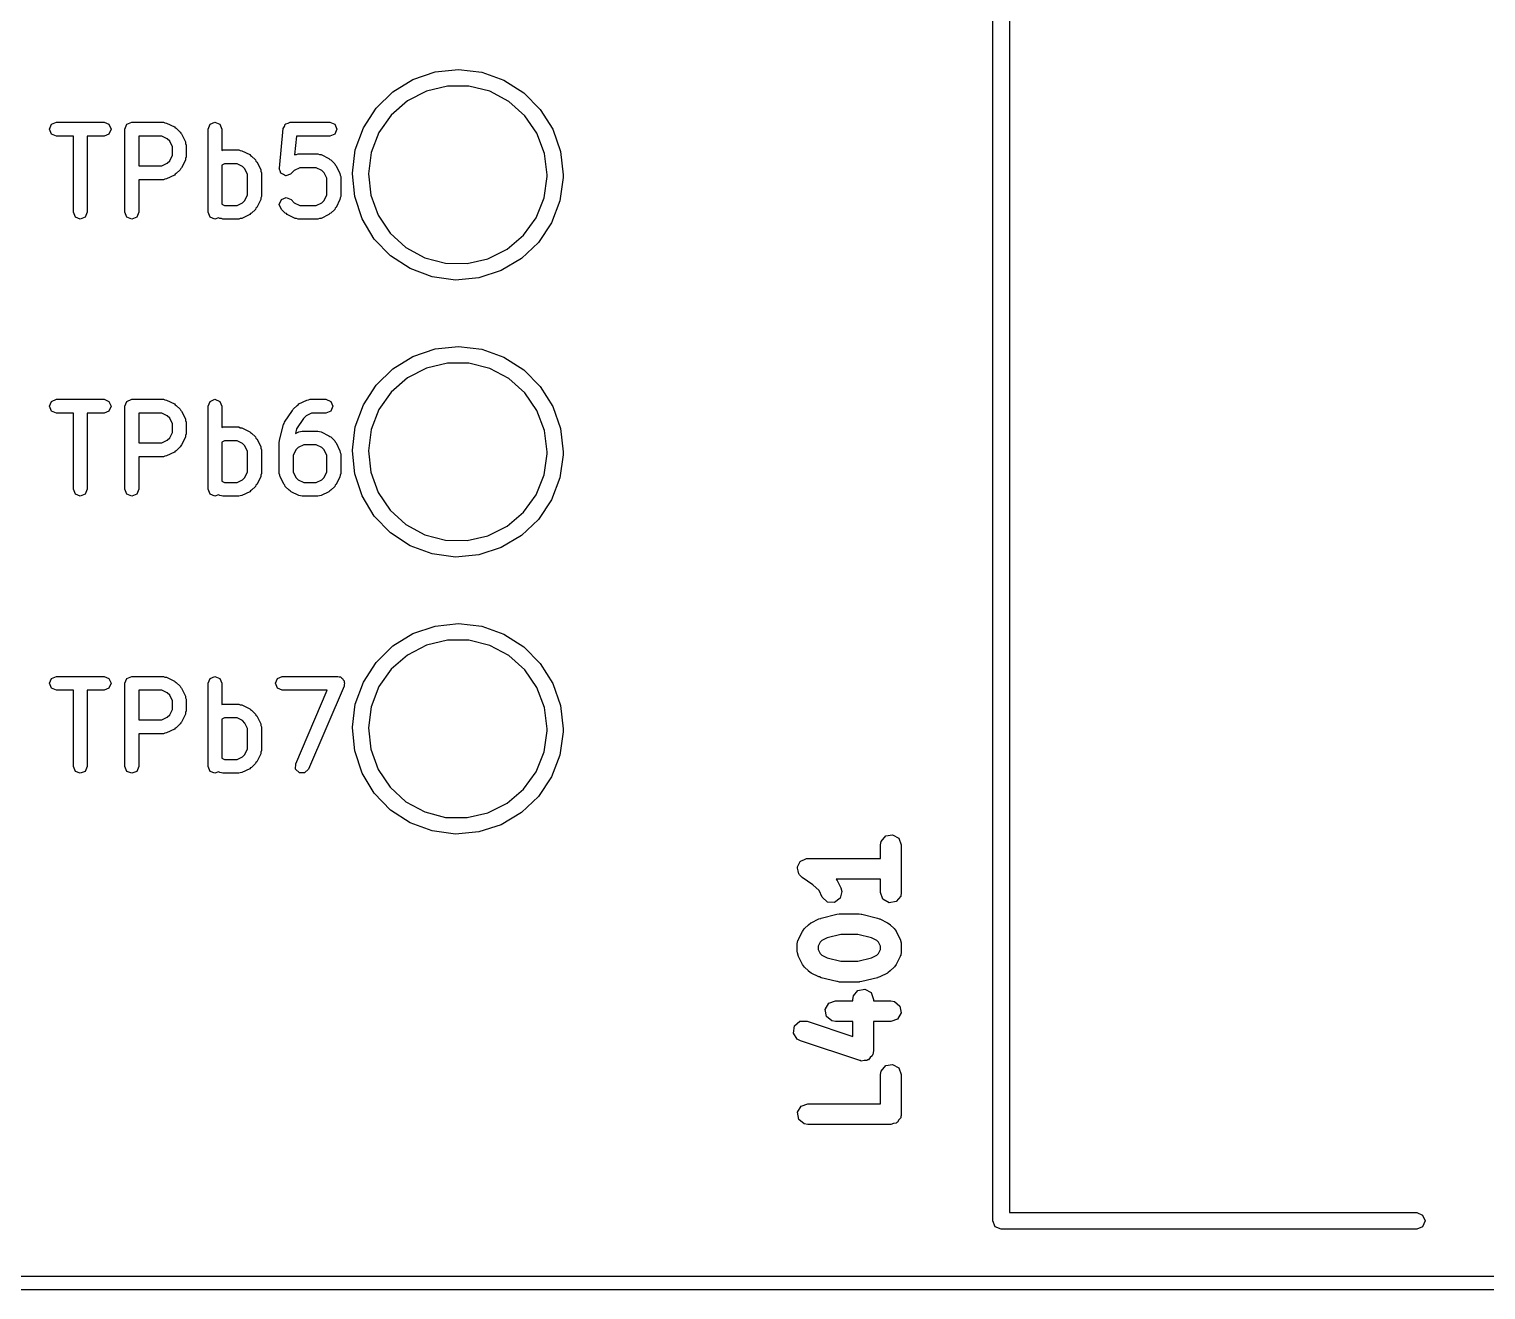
# Model space of a CAD drawing. Extents: x 59.1 to 151.1, y -119.5 to -80.2.
# Drawn here: x 95.91 to 106.42, y -118.05 to -108.95 of the extents above; entities that cross this region are included whole.
import ezdxf

# ---------------------------------------------------------------- set-up
doc = ezdxf.new("R2010")
doc.units = 0
doc.layers.add('BLACK', color=7, linetype='CONTINUOUS')

msp = doc.modelspace()

# ---------------------------------------------------------------- linework, layer by layer
at = {"layer": 'BLACK', "linetype": 'CONTINUOUS'}
for p, q in [((102.86, -117.552), (102.86, -104.952)), ((102.98, -105.012), (102.98, -117.492)), ((98.6764, -109.312), (98.8368, -109.258)), ((98.8368, -109.258), (99.0053, -109.24)), ((99.0053, -109.24), (99.1735, -109.26)), ((99.1735, -109.26), (99.3332, -109.317)), ((98.411, -109.52), (98.5321, -109.401)), ((98.5321, -109.401), (98.6764, -109.312)), ((98.7753, -109.396), (98.6376, -109.467)), ((98.9259, -109.36), (98.7753, -109.396)), ((99.0808, -109.36), (98.9259, -109.36)), ((99.231, -109.398), (99.0808, -109.36)), ((99.3679, -109.471), (99.231, -109.398)), ((99.3332, -109.317), (99.4762, -109.408)), ((99.4762, -109.408), (99.5956, -109.528)), ((98.6376, -109.467), (98.5209, -109.569)), ((99.4836, -109.574), (99.3679, -109.471)), ((98.3193, -109.662), (98.411, -109.52)), ((98.5209, -109.569), (98.4318, -109.695)), ((99.5713, -109.701), (99.4836, -109.574)), ((99.5956, -109.528), (99.6854, -109.672)), ((96.0557, -109.671), (96.0704, -109.636)), ((96.0704, -109.707), (96.0557, -109.671)), ((96.0704, -109.636), (96.1057, -109.621)), ((96.1057, -109.721), (96.0704, -109.707)), ((96.1057, -109.621), (96.4486, -109.621)), ((96.2271, -109.721), (96.1057, -109.721)), ((96.2271, -110.271), (96.2271, -109.721)), ((96.4486, -109.721), (96.3271, -109.721)), ((96.3271, -109.721), (96.3271, -110.271)), ((96.4486, -109.621), (96.4839, -109.636)), ((96.4839, -109.707), (96.4486, -109.721)), ((96.4839, -109.636), (96.4986, -109.671)), ((96.4986, -109.671), (96.4839, -109.707)), ((96.5986, -109.671), (96.6132, -109.636)), ((96.5986, -110.271), (96.5986, -109.671)), ((96.6132, -109.636), (96.6486, -109.621)), ((96.6486, -109.621), (96.8771, -109.621)), ((96.6986, -109.721), (96.6986, -109.936)), ((96.8653, -109.721), (96.6986, -109.721)), ((96.9047, -109.741), (96.8653, -109.721)), ((96.8771, -109.621), (96.8879, -109.626)), ((96.8879, -109.626), (96.8995, -109.627)), ((96.8995, -109.627), (96.9566, -109.655)), ((96.9566, -109.655), (96.962, -109.661)), ((96.962, -109.661), (96.9696, -109.665)), ((96.9696, -109.665), (96.9982, -109.693)), ((96.9982, -109.693), (97.0014, -109.701)), ((97.0014, -109.701), (97.0076, -109.706)), ((97.0076, -109.706), (97.0361, -109.763)), ((97.1986, -109.671), (97.2132, -109.636)), ((97.1986, -110.271), (97.1986, -109.671)), ((97.2132, -109.636), (97.2486, -109.621)), ((97.2486, -109.621), (97.2839, -109.636)), ((97.2839, -109.636), (97.2986, -109.671)), ((97.2986, -109.671), (97.2986, -109.824)), ((97.7131, -109.952), (97.7417, -109.666)), ((97.7417, -109.666), (97.7496, -109.652)), ((97.7496, -109.652), (97.7561, -109.636)), ((97.7561, -109.636), (97.7585, -109.635)), ((97.7585, -109.635), (97.7598, -109.633)), ((97.7598, -109.633), (97.7759, -109.628)), ((97.7759, -109.628), (97.7914, -109.621)), ((97.7914, -109.621), (98.0771, -109.621)), ((97.8367, -109.721), (97.8231, -109.857)), ((98.0771, -109.721), (97.8367, -109.721)), ((98.0771, -109.621), (98.1125, -109.636)), ((98.1125, -109.707), (98.0771, -109.721)), ((98.1125, -109.636), (98.1271, -109.671)), ((98.1271, -109.671), (98.1125, -109.707)), ((98.2613, -109.821), (98.3193, -109.662)), ((98.4318, -109.695), (98.3756, -109.84)), ((99.6261, -109.846), (99.5713, -109.701)), ((99.6854, -109.672), (99.7411, -109.832)), ((96.9218, -109.758), (96.9047, -109.741)), ((96.9414, -109.798), (96.9218, -109.758)), ((96.9414, -109.86), (96.9414, -109.798)), ((97.0361, -109.763), (97.037, -109.775)), ((97.037, -109.775), (97.0414, -109.786)), ((97.0414, -109.786), (97.0414, -109.871)), ((97.2986, -109.824), (97.3057, -109.821)), ((97.3057, -109.821), (97.42, -109.821)), ((97.42, -109.821), (97.4308, -109.826)), ((97.4308, -109.826), (97.4424, -109.827)), ((97.4424, -109.827), (97.4995, -109.855)), ((98.2401, -109.989), (98.2613, -109.821)), ((96.6986, -109.936), (96.8653, -109.936)), ((96.8653, -109.936), (96.9047, -109.916)), ((96.9047, -109.916), (96.9218, -109.899)), ((96.9218, -109.899), (96.9414, -109.86)), ((97.0361, -109.894), (97.0076, -109.951)), ((97.037, -109.882), (97.0361, -109.894)), ((97.0414, -109.871), (97.037, -109.882)), ((97.3175, -109.921), (97.2986, -109.931)), ((97.2986, -109.931), (97.2986, -110.212)), ((97.4082, -109.921), (97.3175, -109.921)), ((97.4475, -109.941), (97.4082, -109.921)), ((97.4995, -109.855), (97.5049, -109.861)), ((97.5049, -109.861), (97.5125, -109.865)), ((97.5125, -109.865), (97.5411, -109.893)), ((97.5411, -109.893), (97.5442, -109.901)), ((97.5442, -109.901), (97.5504, -109.906)), ((97.5504, -109.906), (97.579, -109.963)), ((97.8231, -109.857), (97.8262, -109.855)), ((97.8262, -109.855), (97.8378, -109.854)), ((97.8378, -109.854), (97.8486, -109.85)), ((97.8486, -109.85), (97.9914, -109.85)), ((97.9914, -109.85), (98.0022, -109.854)), ((98.0022, -109.854), (98.0138, -109.855)), ((98.0138, -109.855), (98.0709, -109.884)), ((98.0709, -109.884), (98.0763, -109.89)), ((98.0763, -109.89), (98.0839, -109.893)), ((98.0839, -109.893), (98.1125, -109.922)), ((98.1125, -109.922), (98.1156, -109.929)), ((98.1156, -109.929), (98.1219, -109.935)), ((98.1219, -109.935), (98.1504, -109.992)), ((98.3756, -109.84), (98.3553, -109.993)), ((99.6447, -110), (99.6261, -109.846)), ((99.7411, -109.832), (99.76, -110)), ((96.8771, -110.036), (96.6986, -110.036)), ((96.6986, -110.036), (96.6986, -110.271)), ((96.8879, -110.031), (96.8771, -110.036)), ((96.8995, -110.03), (96.8879, -110.031)), ((96.9566, -110.002), (96.8995, -110.03)), ((96.962, -109.996), (96.9566, -110.002)), ((96.9696, -109.992), (96.962, -109.996)), ((96.9982, -109.964), (96.9696, -109.992)), ((97.0014, -109.956), (96.9982, -109.964)), ((97.0076, -109.951), (97.0014, -109.956)), ((97.4646, -109.958), (97.4475, -109.941)), ((97.4843, -109.998), (97.4646, -109.958)), ((97.4843, -110.145), (97.4843, -109.998)), ((97.579, -109.963), (97.5798, -109.975)), ((97.5798, -109.975), (97.5843, -109.986)), ((97.5843, -109.986), (97.5843, -110.157)), ((97.7129, -109.957), (97.7139, -109.955)), ((97.7193, -109.973), (97.7129, -109.957)), ((97.7139, -109.955), (97.7131, -109.952)), ((97.7242, -109.989), (97.7193, -109.973)), ((97.7265, -109.99), (97.7242, -109.989)), ((97.7275, -109.992), (97.7265, -109.99)), ((97.743, -109.999), (97.7275, -109.992)), ((97.7579, -110.007), (97.743, -109.999)), ((97.7604, -110.006), (97.7579, -110.007)), ((97.7629, -110.007), (97.7604, -110.006)), ((97.7784, -110.001), (97.7629, -110.007)), ((97.7945, -109.996), (97.7784, -110.001)), ((97.7958, -109.994), (97.7945, -109.996)), ((97.7982, -109.992), (97.7958, -109.994)), ((97.821, -109.97), (97.7982, -109.992)), ((97.8604, -109.95), (97.821, -109.97)), ((97.9796, -109.95), (97.8604, -109.95)), ((98.019, -109.97), (97.9796, -109.95)), ((98.036, -109.987), (98.019, -109.97)), ((98.0557, -110.026), (98.036, -109.987)), ((98.0557, -110.145), (98.0557, -110.026)), ((98.1504, -109.992), (98.1513, -110.004)), ((98.1513, -110.004), (98.1557, -110.014)), ((98.1557, -110.014), (98.1557, -110.157)), ((98.2405, -109.993), (98.2401, -109.989)), ((98.2566, -110.158), (98.2405, -109.993)), ((98.3553, -109.993), (98.3723, -110.147)), ((99.6227, -110.167), (99.6446, -110.014)), ((99.6446, -110.014), (99.6447, -110)), ((99.7597, -110.021), (99.7361, -110.189)), ((99.76, -110), (99.7597, -110.021)), ((97.4646, -110.185), (97.4843, -110.145)), ((98.036, -110.185), (98.0557, -110.145)), ((97.2986, -110.212), (97.3175, -110.221)), ((97.3175, -110.221), (97.4082, -110.221)), ((97.4082, -110.221), (97.4475, -110.202)), ((97.4475, -110.202), (97.4646, -110.185)), ((97.5411, -110.25), (97.5125, -110.278)), ((97.5442, -110.242), (97.5411, -110.25)), ((97.5504, -110.237), (97.5442, -110.242)), ((97.579, -110.18), (97.5504, -110.237)), ((97.5798, -110.168), (97.579, -110.18)), ((97.5843, -110.157), (97.5798, -110.168)), ((97.7129, -110.214), (97.7275, -110.179)), ((97.7275, -110.25), (97.7129, -110.214)), ((97.7275, -110.179), (97.7629, -110.164)), ((97.7561, -110.278), (97.7275, -110.25)), ((97.7629, -110.164), (97.7982, -110.179)), ((97.7982, -110.179), (97.821, -110.202)), ((97.821, -110.202), (97.8604, -110.221)), ((97.8604, -110.221), (97.9796, -110.221)), ((97.9796, -110.221), (98.019, -110.202)), ((98.019, -110.202), (98.036, -110.185)), ((98.1125, -110.25), (98.0839, -110.278)), ((98.1156, -110.242), (98.1125, -110.25)), ((98.1219, -110.237), (98.1156, -110.242)), ((98.1504, -110.18), (98.1219, -110.237)), ((98.1513, -110.168), (98.1504, -110.18)), ((98.1557, -110.157), (98.1513, -110.168)), ((98.3101, -110.319), (98.2566, -110.158)), ((98.3723, -110.147), (98.4256, -110.293)), ((99.565, -110.311), (99.6227, -110.167)), ((99.7361, -110.189), (99.676, -110.347)), ((96.2418, -110.307), (96.2271, -110.271)), ((96.2771, -110.321), (96.2418, -110.307)), ((96.3125, -110.307), (96.2771, -110.321)), ((96.3271, -110.271), (96.3125, -110.307)), ((96.6132, -110.307), (96.5986, -110.271)), ((96.6486, -110.321), (96.6132, -110.307)), ((96.6839, -110.307), (96.6486, -110.321)), ((96.6986, -110.271), (96.6839, -110.307)), ((97.2132, -110.307), (97.1986, -110.271)), ((97.2486, -110.321), (97.2132, -110.307)), ((97.2734, -110.311), (97.2486, -110.321)), ((97.2834, -110.316), (97.2734, -110.311)), ((97.295, -110.317), (97.2834, -110.316)), ((97.3057, -110.321), (97.295, -110.317)), ((97.42, -110.321), (97.3057, -110.321)), ((97.4308, -110.317), (97.42, -110.321)), ((97.4424, -110.316), (97.4308, -110.317)), ((97.4995, -110.288), (97.4424, -110.316)), ((97.5049, -110.281), (97.4995, -110.288)), ((97.5125, -110.278), (97.5049, -110.281)), ((97.7637, -110.281), (97.7561, -110.278)), ((97.7691, -110.288), (97.7637, -110.281)), ((97.8262, -110.316), (97.7691, -110.288)), ((97.8378, -110.317), (97.8262, -110.316)), ((97.8486, -110.321), (97.8378, -110.317)), ((97.9914, -110.321), (97.8486, -110.321)), ((98.0022, -110.317), (97.9914, -110.321)), ((98.0138, -110.316), (98.0022, -110.317)), ((98.0709, -110.288), (98.0138, -110.316)), ((98.0763, -110.281), (98.0709, -110.288)), ((98.0839, -110.278), (98.0763, -110.281)), ((98.3979, -110.464), (98.3101, -110.319)), ((98.4256, -110.293), (98.512, -110.421)), ((99.4746, -110.436), (99.565, -110.311)), ((99.676, -110.347), (99.5822, -110.489)), ((98.512, -110.421), (98.6265, -110.526)), ((99.3568, -110.537), (99.4746, -110.436)), ((98.5156, -110.586), (98.3979, -110.464)), ((98.6265, -110.526), (98.7627, -110.599)), ((99.2184, -110.607), (99.3568, -110.537)), ((99.5822, -110.489), (99.4595, -110.605)), ((98.6573, -110.678), (98.5156, -110.586)), ((98.7627, -110.599), (98.9125, -110.639)), ((98.9125, -110.639), (99.0674, -110.641)), ((99.0674, -110.641), (99.2184, -110.607)), ((99.4595, -110.605), (99.314, -110.692)), ((98.8161, -110.737), (98.6573, -110.678)), ((98.9841, -110.76), (98.8161, -110.737)), ((99.1528, -110.744), (98.9841, -110.76)), ((99.314, -110.692), (99.1528, -110.744)), ((98.6764, -111.312), (98.8368, -111.258)), ((98.8368, -111.258), (99.0053, -111.24)), ((99.0053, -111.24), (99.1735, -111.26)), ((99.1735, -111.26), (99.3332, -111.317)), ((98.411, -111.52), (98.5321, -111.401)), ((98.5321, -111.401), (98.6764, -111.312)), ((98.7753, -111.396), (98.6376, -111.467)), ((98.9259, -111.36), (98.7753, -111.396)), ((99.0808, -111.36), (98.9259, -111.36)), ((99.231, -111.398), (99.0808, -111.36)), ((99.3679, -111.471), (99.231, -111.398)), ((99.3332, -111.317), (99.4762, -111.408)), ((98.6376, -111.467), (98.5209, -111.569)), ((99.4836, -111.574), (99.3679, -111.471)), ((99.4762, -111.408), (99.5956, -111.528)), ((98.3193, -111.662), (98.411, -111.52)), ((98.5209, -111.569), (98.4318, -111.695)), ((99.5713, -111.701), (99.4836, -111.574)), ((99.5956, -111.528), (99.6854, -111.672)), ((96.0557, -111.671), (96.0704, -111.636)), ((96.0704, -111.707), (96.0557, -111.671)), ((96.0704, -111.636), (96.1057, -111.621)), ((96.1057, -111.721), (96.0704, -111.707)), ((96.1057, -111.621), (96.4486, -111.621)), ((96.2271, -111.721), (96.1057, -111.721)), ((96.2271, -112.271), (96.2271, -111.721)), ((96.4486, -111.721), (96.3271, -111.721)), ((96.3271, -111.721), (96.3271, -112.271)), ((96.4486, -111.621), (96.4839, -111.636)), ((96.4839, -111.707), (96.4486, -111.721)), ((96.4839, -111.636), (96.4986, -111.671)), ((96.4986, -111.671), (96.4839, -111.707)), ((96.5986, -111.671), (96.6132, -111.636)), ((96.5986, -112.271), (96.5986, -111.671)), ((96.6132, -111.636), (96.6486, -111.621)), ((96.6486, -111.621), (96.8771, -111.621)), ((96.6986, -111.721), (96.6986, -111.936)), ((96.8653, -111.721), (96.6986, -111.721)), ((96.9047, -111.741), (96.8653, -111.721)), ((96.8771, -111.621), (96.8879, -111.626)), ((96.8879, -111.626), (96.8995, -111.627)), ((96.8995, -111.627), (96.9566, -111.655)), ((96.9566, -111.655), (96.962, -111.661)), ((96.962, -111.661), (96.9696, -111.665)), ((96.9696, -111.665), (96.9982, -111.693)), ((96.9982, -111.693), (97.0014, -111.701)), ((97.0014, -111.701), (97.0076, -111.706)), ((97.0076, -111.706), (97.0361, -111.763)), ((97.1986, -111.671), (97.2132, -111.636)), ((97.1986, -112.271), (97.1986, -111.671)), ((97.2132, -111.636), (97.2486, -111.621)), ((97.2486, -111.621), (97.2839, -111.636)), ((97.2839, -111.636), (97.2986, -111.671)), ((97.2986, -111.671), (97.2986, -111.824)), ((97.7498, -111.787), (97.807, -111.701)), ((97.807, -111.701), (97.8112, -111.698)), ((97.8112, -111.698), (97.8132, -111.693)), ((97.8132, -111.693), (97.8418, -111.665)), ((97.8418, -111.665), (97.8494, -111.661)), ((97.8494, -111.661), (97.8548, -111.655)), ((97.8548, -111.655), (97.9119, -111.627)), ((97.9461, -111.721), (97.9068, -111.741)), ((97.9119, -111.627), (97.9235, -111.626)), ((97.9235, -111.626), (97.9343, -111.621)), ((97.9343, -111.621), (98.0486, -111.621)), ((98.0486, -111.721), (97.9461, -111.721)), ((98.0486, -111.621), (98.0839, -111.636)), ((98.0839, -111.707), (98.0486, -111.721)), ((98.0839, -111.636), (98.0986, -111.671)), ((98.0986, -111.671), (98.0839, -111.707)), ((98.2613, -111.821), (98.3193, -111.662)), ((98.4318, -111.695), (98.3756, -111.84)), ((99.6261, -111.846), (99.5713, -111.701)), ((99.6854, -111.672), (99.7411, -111.832)), ((96.9218, -111.758), (96.9047, -111.741)), ((96.9414, -111.798), (96.9218, -111.758)), ((96.9414, -111.86), (96.9414, -111.798)), ((97.0361, -111.763), (97.037, -111.775)), ((97.037, -111.775), (97.0414, -111.786)), ((97.0414, -111.786), (97.0414, -111.871)), ((97.2986, -111.824), (97.3057, -111.821)), ((97.3057, -111.821), (97.42, -111.821)), ((97.42, -111.821), (97.4308, -111.826)), ((97.4308, -111.826), (97.4424, -111.827)), ((97.4424, -111.827), (97.4995, -111.855)), ((97.7143, -111.916), (97.7429, -111.802)), ((97.7429, -111.802), (97.7481, -111.795)), ((97.7481, -111.795), (97.7498, -111.787)), ((97.8874, -111.76), (97.8378, -111.835)), ((97.9068, -111.741), (97.8874, -111.76)), ((98.2401, -111.989), (98.2613, -111.821)), ((96.8653, -111.936), (96.9047, -111.916)), ((96.9047, -111.916), (96.9218, -111.899)), ((96.9218, -111.899), (96.9414, -111.86)), ((97.0361, -111.894), (97.0076, -111.951)), ((97.037, -111.882), (97.0361, -111.894)), ((97.0414, -111.871), (97.037, -111.882)), ((97.3175, -111.921), (97.2986, -111.931)), ((97.2986, -111.931), (97.2986, -112.212)), ((97.4082, -111.921), (97.3175, -111.921)), ((97.4475, -111.941), (97.4082, -111.921)), ((97.4995, -111.855), (97.5049, -111.861)), ((97.5049, -111.861), (97.5125, -111.865)), ((97.5125, -111.865), (97.5411, -111.893)), ((97.5411, -111.893), (97.5442, -111.901)), ((97.5442, -111.901), (97.5504, -111.906)), ((97.5504, -111.906), (97.579, -111.963)), ((97.7129, -111.929), (97.7153, -111.923)), ((97.7129, -112.157), (97.7129, -111.929)), ((97.7153, -111.923), (97.7143, -111.916)), ((97.8378, -111.835), (97.8296, -111.868)), ((97.8296, -111.868), (97.8548, -111.855)), ((97.8548, -111.855), (97.8664, -111.854)), ((97.8664, -111.854), (97.8771, -111.85)), ((97.8771, -111.85), (97.9914, -111.85)), ((97.9914, -111.85), (98.0022, -111.854)), ((98.0022, -111.854), (98.0138, -111.855)), ((98.0138, -111.855), (98.0709, -111.884)), ((98.0709, -111.884), (98.0763, -111.89)), ((98.0763, -111.89), (98.0839, -111.893)), ((98.0839, -111.893), (98.1125, -111.922)), ((98.1125, -111.922), (98.1156, -111.929)), ((98.1156, -111.929), (98.1219, -111.935)), ((98.3756, -111.84), (98.3553, -111.993)), ((99.6447, -112), (99.6261, -111.846)), ((99.7411, -111.832), (99.76, -112)), ((96.6986, -111.936), (96.8653, -111.936)), ((96.8771, -112.036), (96.6986, -112.036)), ((96.6986, -112.036), (96.6986, -112.271)), ((96.8879, -112.031), (96.8771, -112.036)), ((96.8995, -112.03), (96.8879, -112.031)), ((96.9566, -112.002), (96.8995, -112.03)), ((96.962, -111.996), (96.9566, -112.002)), ((96.9696, -111.992), (96.962, -111.996)), ((96.9982, -111.964), (96.9696, -111.992)), ((97.0014, -111.956), (96.9982, -111.964)), ((97.0076, -111.951), (97.0014, -111.956)), ((97.4646, -111.958), (97.4475, -111.941)), ((97.4843, -111.998), (97.4646, -111.958)), ((97.4843, -112.145), (97.4843, -111.998)), ((97.579, -111.963), (97.5798, -111.975)), ((97.5798, -111.975), (97.5843, -111.986)), ((97.5843, -111.986), (97.5843, -112.157)), ((97.8325, -111.987), (97.8129, -112.026)), ((97.8129, -112.026), (97.8129, -112.145)), ((97.8496, -111.97), (97.8325, -111.987)), ((97.8889, -111.95), (97.8496, -111.97)), ((97.9796, -111.95), (97.8889, -111.95)), ((98.019, -111.97), (97.9796, -111.95)), ((98.036, -111.987), (98.019, -111.97)), ((98.0557, -112.026), (98.036, -111.987)), ((98.0557, -112.145), (98.0557, -112.026)), ((98.1219, -111.935), (98.1504, -111.992)), ((98.1504, -111.992), (98.1513, -112.004)), ((98.1513, -112.004), (98.1557, -112.014)), ((98.1557, -112.014), (98.1557, -112.157)), ((98.2405, -111.993), (98.2401, -111.989)), ((98.2566, -112.158), (98.2405, -111.993)), ((98.3553, -111.993), (98.3723, -112.147)), ((99.6227, -112.167), (99.6446, -112.014)), ((99.6446, -112.014), (99.6447, -112)), ((99.7597, -112.021), (99.7361, -112.189)), ((99.76, -112), (99.7597, -112.021)), ((97.2986, -112.212), (97.3175, -112.221)), ((97.3175, -112.221), (97.4082, -112.221)), ((97.4082, -112.221), (97.4475, -112.202)), ((97.4475, -112.202), (97.4646, -112.185)), ((97.4646, -112.185), (97.4843, -112.145)), ((97.5442, -112.242), (97.5411, -112.25)), ((97.5504, -112.237), (97.5442, -112.242)), ((97.579, -112.18), (97.5504, -112.237)), ((97.5798, -112.168), (97.579, -112.18)), ((97.5843, -112.157), (97.5798, -112.168)), ((97.7173, -112.168), (97.7129, -112.157)), ((97.7181, -112.18), (97.7173, -112.168)), ((97.7467, -112.237), (97.7181, -112.18)), ((97.7529, -112.242), (97.7467, -112.237)), ((97.7561, -112.25), (97.7529, -112.242)), ((97.8129, -112.145), (97.8325, -112.185)), ((97.8325, -112.185), (97.8496, -112.202)), ((97.8496, -112.202), (97.8889, -112.221)), ((97.8889, -112.221), (97.9796, -112.221)), ((97.9796, -112.221), (98.019, -112.202)), ((98.019, -112.202), (98.036, -112.185)), ((98.036, -112.185), (98.0557, -112.145)), ((98.1156, -112.242), (98.1125, -112.25)), ((98.1219, -112.237), (98.1156, -112.242)), ((98.1504, -112.18), (98.1219, -112.237)), ((98.1513, -112.168), (98.1504, -112.18)), ((98.1557, -112.157), (98.1513, -112.168)), ((98.3101, -112.319), (98.2566, -112.158)), ((98.3723, -112.147), (98.4256, -112.293)), ((99.565, -112.311), (99.6227, -112.167)), ((99.7361, -112.189), (99.676, -112.347)), ((96.2418, -112.307), (96.2271, -112.271)), ((96.2771, -112.321), (96.2418, -112.307)), ((96.3125, -112.307), (96.2771, -112.321)), ((96.3271, -112.271), (96.3125, -112.307)), ((96.6132, -112.307), (96.5986, -112.271)), ((96.6486, -112.321), (96.6132, -112.307)), ((96.6839, -112.307), (96.6486, -112.321)), ((96.6986, -112.271), (96.6839, -112.307)), ((97.2132, -112.307), (97.1986, -112.271)), ((97.2486, -112.321), (97.2132, -112.307)), ((97.2734, -112.311), (97.2486, -112.321)), ((97.2834, -112.316), (97.2734, -112.311)), ((97.295, -112.317), (97.2834, -112.316)), ((97.3057, -112.321), (97.295, -112.317)), ((97.42, -112.321), (97.3057, -112.321)), ((97.4308, -112.317), (97.42, -112.321)), ((97.4424, -112.316), (97.4308, -112.317)), ((97.4995, -112.288), (97.4424, -112.316)), ((97.5049, -112.281), (97.4995, -112.288)), ((97.5125, -112.278), (97.5049, -112.281)), ((97.5411, -112.25), (97.5125, -112.278)), ((97.7846, -112.278), (97.7561, -112.25)), ((97.7922, -112.281), (97.7846, -112.278)), ((97.7976, -112.288), (97.7922, -112.281)), ((97.8548, -112.316), (97.7976, -112.288)), ((97.8664, -112.317), (97.8548, -112.316)), ((97.8771, -112.321), (97.8664, -112.317)), ((97.9914, -112.321), (97.8771, -112.321)), ((98.0022, -112.317), (97.9914, -112.321)), ((98.0138, -112.316), (98.0022, -112.317)), ((98.0709, -112.288), (98.0138, -112.316)), ((98.0763, -112.281), (98.0709, -112.288)), ((98.0839, -112.278), (98.0763, -112.281)), ((98.1125, -112.25), (98.0839, -112.278)), ((98.3979, -112.464), (98.3101, -112.319)), ((98.4256, -112.293), (98.512, -112.421)), ((99.4746, -112.436), (99.565, -112.311)), ((99.676, -112.347), (99.5822, -112.489)), ((98.512, -112.421), (98.6265, -112.526)), ((99.3568, -112.537), (99.4746, -112.436)), ((98.5156, -112.586), (98.3979, -112.464)), ((98.6265, -112.526), (98.7627, -112.599)), ((99.2184, -112.607), (99.3568, -112.537)), ((99.5822, -112.489), (99.4595, -112.605)), ((98.6573, -112.678), (98.5156, -112.586)), ((98.7627, -112.599), (98.9125, -112.639)), ((98.9125, -112.639), (99.0674, -112.641)), ((99.0674, -112.641), (99.2184, -112.607)), ((99.4595, -112.605), (99.314, -112.692)), ((98.8161, -112.737), (98.6573, -112.678)), ((98.9841, -112.76), (98.8161, -112.737)), ((99.1528, -112.744), (98.9841, -112.76)), ((99.314, -112.692), (99.1528, -112.744)), ((98.6764, -113.312), (98.8368, -113.258)), ((98.8368, -113.258), (99.0053, -113.24)), ((99.0053, -113.24), (99.1735, -113.26)), ((99.1735, -113.26), (99.3332, -113.317)), ((98.411, -113.52), (98.5321, -113.401)), ((98.5321, -113.401), (98.6764, -113.312)), ((98.7753, -113.396), (98.6376, -113.467)), ((98.9259, -113.36), (98.7753, -113.396)), ((99.0808, -113.36), (98.9259, -113.36)), ((99.231, -113.398), (99.0808, -113.36)), ((99.3679, -113.471), (99.231, -113.398)), ((99.3332, -113.317), (99.4762, -113.408)), ((98.6376, -113.467), (98.5209, -113.569)), ((99.4836, -113.574), (99.3679, -113.471)), ((99.4762, -113.408), (99.5956, -113.528)), ((98.3193, -113.662), (98.411, -113.52)), ((98.5209, -113.569), (98.4318, -113.695)), ((99.5713, -113.701), (99.4836, -113.574)), ((99.5956, -113.528), (99.6854, -113.672)), ((96.0557, -113.671), (96.0704, -113.636)), ((96.0704, -113.707), (96.0557, -113.671)), ((96.0704, -113.636), (96.1057, -113.621)), ((96.1057, -113.721), (96.0704, -113.707)), ((96.1057, -113.621), (96.4486, -113.621)), ((96.4486, -113.621), (96.4839, -113.636)), ((96.4839, -113.707), (96.4486, -113.721)), ((96.4839, -113.636), (96.4986, -113.671)), ((96.4986, -113.671), (96.4839, -113.707)), ((96.5986, -113.671), (96.6132, -113.636)), ((96.5986, -114.271), (96.5986, -113.671)), ((96.6132, -113.636), (96.6486, -113.621)), ((96.6486, -113.621), (96.8771, -113.621)), ((96.8771, -113.621), (96.8879, -113.626)), ((96.8879, -113.626), (96.8995, -113.627)), ((96.8995, -113.627), (96.9566, -113.655)), ((96.9566, -113.655), (96.962, -113.661)), ((96.962, -113.661), (96.9696, -113.665)), ((96.9696, -113.665), (96.9982, -113.693)), ((96.9982, -113.693), (97.0014, -113.701)), ((97.0014, -113.701), (97.0076, -113.706)), ((97.0076, -113.706), (97.0361, -113.763)), ((97.1986, -113.671), (97.2132, -113.636)), ((97.1986, -114.271), (97.1986, -113.671)), ((97.2132, -113.636), (97.2486, -113.621)), ((97.2486, -113.621), (97.2839, -113.636)), ((97.2839, -113.636), (97.2986, -113.671)), ((97.2986, -113.671), (97.2986, -113.824)), ((97.6843, -113.671), (97.6989, -113.636)), ((97.6989, -113.707), (97.6843, -113.671)), ((97.6989, -113.636), (97.7343, -113.621)), ((97.7343, -113.721), (97.6989, -113.707)), ((97.7343, -113.621), (98.1343, -113.621)), ((98.1802, -113.691), (97.9231, -114.291)), ((98.1343, -113.621), (98.1437, -113.625)), ((98.1437, -113.625), (98.154, -113.625)), ((98.154, -113.625), (98.1607, -113.632)), ((98.1607, -113.632), (98.1696, -113.636)), ((98.1696, -113.636), (98.1736, -113.646)), ((98.1736, -113.646), (98.1807, -113.653)), ((98.1804, -113.681), (98.1802, -113.691)), ((98.1843, -113.671), (98.1804, -113.681)), ((98.1807, -113.653), (98.1806, -113.663)), ((98.1806, -113.663), (98.1843, -113.671)), ((98.2613, -113.821), (98.3193, -113.662)), ((98.4318, -113.695), (98.3756, -113.84)), ((99.6261, -113.846), (99.5713, -113.701)), ((99.6854, -113.672), (99.7411, -113.832)), ((96.2271, -113.721), (96.1057, -113.721)), ((96.2271, -114.271), (96.2271, -113.721)), ((96.4486, -113.721), (96.3271, -113.721)), ((96.3271, -113.721), (96.3271, -114.271)), ((96.6986, -113.721), (96.6986, -113.936)), ((96.8653, -113.721), (96.6986, -113.721)), ((96.9047, -113.741), (96.8653, -113.721)), ((96.9218, -113.758), (96.9047, -113.741)), ((96.9414, -113.798), (96.9218, -113.758)), ((96.9414, -113.86), (96.9414, -113.798)), ((97.0361, -113.763), (97.037, -113.775)), ((97.037, -113.775), (97.0414, -113.786)), ((97.0414, -113.786), (97.0414, -113.871)), ((97.2986, -113.824), (97.3057, -113.821)), ((97.3057, -113.821), (97.42, -113.821)), ((97.42, -113.821), (97.4308, -113.826)), ((98.0585, -113.721), (97.7343, -113.721)), ((97.8312, -114.252), (98.0585, -113.721)), ((98.2401, -113.989), (98.2613, -113.821)), ((96.8653, -113.936), (96.9047, -113.916)), ((96.9047, -113.916), (96.9218, -113.899)), ((96.9218, -113.899), (96.9414, -113.86)), ((97.0361, -113.894), (97.0076, -113.951)), ((97.037, -113.882), (97.0361, -113.894)), ((97.0414, -113.871), (97.037, -113.882)), ((97.3175, -113.921), (97.2986, -113.931)), ((97.4082, -113.921), (97.3175, -113.921)), ((97.4475, -113.941), (97.4082, -113.921)), ((97.4308, -113.826), (97.4424, -113.827)), ((97.4424, -113.827), (97.4995, -113.855)), ((97.4995, -113.855), (97.5049, -113.861)), ((97.5049, -113.861), (97.5125, -113.865)), ((97.5125, -113.865), (97.5411, -113.893)), ((97.5411, -113.893), (97.5442, -113.901)), ((97.5442, -113.901), (97.5504, -113.906)), ((97.5504, -113.906), (97.579, -113.963)), ((98.3756, -113.84), (98.3553, -113.993)), ((99.6447, -114), (99.6261, -113.846)), ((99.7411, -113.832), (99.76, -114)), ((96.6986, -113.936), (96.8653, -113.936)), ((96.8879, -114.031), (96.8771, -114.036)), ((96.8995, -114.03), (96.8879, -114.031)), ((96.9566, -114.002), (96.8995, -114.03)), ((96.962, -113.996), (96.9566, -114.002)), ((96.9696, -113.992), (96.962, -113.996)), ((96.9982, -113.964), (96.9696, -113.992)), ((97.0014, -113.956), (96.9982, -113.964)), ((97.0076, -113.951), (97.0014, -113.956)), ((97.2986, -113.931), (97.2986, -114.212)), ((97.4646, -113.958), (97.4475, -113.941)), ((97.4843, -113.998), (97.4646, -113.958)), ((97.4843, -114.145), (97.4843, -113.998)), ((97.579, -113.963), (97.5798, -113.975)), ((97.5798, -113.975), (97.5843, -113.986)), ((97.5843, -113.986), (97.5843, -114.157)), ((98.2405, -113.993), (98.2401, -113.989)), ((98.2566, -114.158), (98.2405, -113.993)), ((98.3553, -113.993), (98.3723, -114.147)), ((99.6227, -114.167), (99.6446, -114.014)), ((99.6446, -114.014), (99.6447, -114)), ((99.7597, -114.021), (99.7361, -114.189)), ((99.76, -114), (99.7597, -114.021)), ((96.8771, -114.036), (96.6986, -114.036)), ((96.6986, -114.036), (96.6986, -114.271)), ((97.2986, -114.212), (97.3175, -114.221)), ((97.3175, -114.221), (97.4082, -114.221)), ((97.4082, -114.221), (97.4475, -114.202)), ((97.4475, -114.202), (97.4646, -114.185)), ((97.4646, -114.185), (97.4843, -114.145)), ((97.5442, -114.242), (97.5411, -114.25)), ((97.5504, -114.237), (97.5442, -114.242)), ((97.579, -114.18), (97.5504, -114.237)), ((97.5798, -114.168), (97.579, -114.18)), ((97.5843, -114.157), (97.5798, -114.168)), ((98.3101, -114.319), (98.2566, -114.158)), ((98.3723, -114.147), (98.4256, -114.293)), ((99.565, -114.311), (99.6227, -114.167)), ((99.7361, -114.189), (99.676, -114.347)), ((96.2418, -114.307), (96.2271, -114.271)), ((96.2771, -114.321), (96.2418, -114.307)), ((96.3125, -114.307), (96.2771, -114.321)), ((96.3271, -114.271), (96.3125, -114.307)), ((96.6132, -114.307), (96.5986, -114.271)), ((96.6486, -114.321), (96.6132, -114.307)), ((96.6839, -114.307), (96.6486, -114.321)), ((96.6986, -114.271), (96.6839, -114.307)), ((97.2132, -114.307), (97.1986, -114.271)), ((97.2486, -114.321), (97.2132, -114.307)), ((97.2734, -114.311), (97.2486, -114.321)), ((97.2834, -114.316), (97.2734, -114.311)), ((97.295, -114.317), (97.2834, -114.316)), ((97.3057, -114.321), (97.295, -114.317)), ((97.42, -114.321), (97.3057, -114.321)), ((97.4308, -114.317), (97.42, -114.321)), ((97.4424, -114.316), (97.4308, -114.317)), ((97.4995, -114.288), (97.4424, -114.316)), ((97.5049, -114.281), (97.4995, -114.288)), ((97.5125, -114.278), (97.5049, -114.281)), ((97.5411, -114.25), (97.5125, -114.278)), ((97.8307, -114.29), (97.8312, -114.252)), ((97.8574, -114.317), (97.8307, -114.29)), ((97.8957, -114.318), (97.8574, -114.317)), ((97.9231, -114.291), (97.8957, -114.318)), ((98.3979, -114.464), (98.3101, -114.319)), ((98.4256, -114.293), (98.512, -114.421)), ((99.4746, -114.436), (99.565, -114.311)), ((99.676, -114.347), (99.5822, -114.489)), ((98.512, -114.421), (98.6265, -114.526)), ((99.3568, -114.537), (99.4746, -114.436)), ((98.5156, -114.586), (98.3979, -114.464)), ((98.6265, -114.526), (98.7627, -114.599)), ((99.2184, -114.607), (99.3568, -114.537)), ((99.5822, -114.489), (99.4595, -114.605)), ((98.6573, -114.678), (98.5156, -114.586)), ((98.7627, -114.599), (98.9125, -114.639)), ((98.9125, -114.639), (99.0674, -114.641)), ((99.0674, -114.641), (99.2184, -114.607)), ((99.4595, -114.605), (99.314, -114.692)), ((98.8161, -114.737), (98.6573, -114.678)), ((98.9841, -114.76), (98.8161, -114.737)), ((99.1528, -114.744), (98.9841, -114.76)), ((99.314, -114.692), (99.1528, -114.744)), ((102.088, -114.773), (102.138, -114.764)), ((102.138, -114.764), (102.183, -114.79)), ((102.05, -114.838), (102.055, -114.813)), ((102.05, -114.935), (102.05, -114.838)), ((102.055, -114.813), (102.088, -114.773)), ((102.183, -114.79), (102.2, -114.838)), ((102.2, -114.838), (102.2, -115.181)), ((101.452, -114.997), (101.462, -114.978)), ((101.462, -114.978), (101.471, -114.958)), ((101.471, -114.958), (101.475, -114.956)), ((101.475, -114.956), (101.477, -114.952)), ((101.477, -114.952), (101.498, -114.945)), ((101.498, -114.945), (101.517, -114.935)), ((101.517, -114.935), (101.521, -114.936)), ((101.521, -114.936), (101.525, -114.935)), ((101.525, -114.935), (102.05, -114.935)), ((101.451, -115.005), (101.452, -115.001)), ((101.457, -115.026), (101.451, -115.005)), ((101.452, -115.001), (101.452, -114.997)), ((101.46, -115.047), (101.457, -115.026)), ((101.464, -115.05), (101.46, -115.047)), ((101.465, -115.054), (101.464, -115.05)), ((101.484, -115.072), (101.465, -115.054)), ((101.563, -115.125), (101.484, -115.072)), ((102.05, -115.085), (101.731, -115.085)), ((101.731, -115.085), (101.734, -115.089)), ((102.05, -115.181), (102.05, -115.085)), ((101.607, -115.168), (101.563, -115.125)), ((101.63, -115.215), (101.607, -115.168)), ((101.734, -115.089), (101.735, -115.09)), ((101.735, -115.09), (101.764, -115.148)), ((101.771, -115.173), (101.759, -115.222)), ((101.764, -115.148), (101.771, -115.173)), ((102.068, -115.229), (102.05, -115.181)), ((102.2, -115.181), (102.196, -115.207)), ((101.667, -115.25), (101.63, -115.215)), ((101.718, -115.253), (101.667, -115.25)), ((101.759, -115.222), (101.718, -115.253)), ((102.112, -115.255), (102.068, -115.229)), ((102.163, -115.246), (102.112, -115.255)), ((102.196, -115.207), (102.163, -115.246)), ((101.53, -115.414), (101.548, -115.401)), ((101.548, -115.401), (101.549, -115.4)), ((101.549, -115.4), (101.606, -115.371)), ((101.606, -115.371), (101.619, -115.368)), ((101.619, -115.368), (101.622, -115.366)), ((101.622, -115.366), (101.736, -115.337)), ((101.736, -115.337), (101.751, -115.336)), ((101.751, -115.336), (101.754, -115.335)), ((101.754, -115.335), (101.897, -115.335)), ((101.897, -115.335), (101.912, -115.337)), ((101.912, -115.337), (101.915, -115.337)), ((101.915, -115.337), (102.029, -115.366)), ((102.029, -115.366), (102.041, -115.371)), ((102.041, -115.371), (102.045, -115.371)), ((102.045, -115.371), (102.102, -115.4)), ((102.102, -115.4), (102.12, -115.413)), ((101.458, -115.519), (101.487, -115.462)), ((101.487, -115.462), (101.5, -115.444)), ((101.5, -115.444), (101.501, -115.442)), ((101.501, -115.442), (101.53, -115.414)), ((101.763, -115.485), (101.666, -115.509)), ((101.888, -115.485), (101.763, -115.485)), ((101.985, -115.509), (101.888, -115.485)), ((102.12, -115.413), (102.121, -115.414)), ((102.121, -115.414), (102.15, -115.442)), ((102.15, -115.442), (102.163, -115.461)), ((102.163, -115.461), (102.164, -115.462)), ((102.164, -115.462), (102.193, -115.519)), ((101.45, -115.553), (101.455, -115.527)), ((101.45, -115.61), (101.45, -115.553)), ((101.452, -115.614), (101.45, -115.61)), ((101.455, -115.527), (101.458, -115.523)), ((101.458, -115.523), (101.458, -115.519)), ((101.616, -115.54), (101.6, -115.57)), ((101.6, -115.57), (101.6, -115.592)), ((101.6, -115.592), (101.616, -115.622)), ((101.627, -115.528), (101.616, -115.54)), ((101.666, -115.509), (101.627, -115.528)), ((102.024, -115.528), (101.985, -115.509)), ((102.035, -115.54), (102.024, -115.528)), ((102.05, -115.57), (102.035, -115.54)), ((102.035, -115.622), (102.05, -115.592)), ((102.05, -115.592), (102.05, -115.57)), ((102.193, -115.519), (102.2, -115.544)), ((102.2, -115.61), (102.196, -115.635)), ((102.2, -115.544), (102.199, -115.548)), ((102.199, -115.548), (102.2, -115.553)), ((102.2, -115.553), (102.2, -115.61)), ((101.451, -115.618), (101.452, -115.614)), ((101.458, -115.643), (101.451, -115.618)), ((101.487, -115.7), (101.458, -115.643)), ((101.488, -115.702), (101.487, -115.7)), ((101.501, -115.72), (101.488, -115.702)), ((101.616, -115.622), (101.627, -115.634)), ((101.627, -115.634), (101.666, -115.653)), ((101.666, -115.653), (101.763, -115.678)), ((101.763, -115.678), (101.888, -115.678)), ((101.888, -115.678), (101.985, -115.653)), ((101.985, -115.653), (102.024, -115.634)), ((102.024, -115.634), (102.035, -115.622)), ((102.164, -115.7), (102.151, -115.718)), ((102.193, -115.643), (102.164, -115.7)), ((102.196, -115.635), (102.193, -115.639)), ((102.193, -115.639), (102.193, -115.643)), ((101.53, -115.748), (101.501, -115.72)), ((101.531, -115.749), (101.53, -115.748)), ((101.549, -115.763), (101.531, -115.749)), ((101.606, -115.791), (101.549, -115.763)), ((101.61, -115.791), (101.606, -115.791)), ((101.622, -115.797), (101.61, -115.791)), ((101.736, -115.825), (101.622, -115.797)), ((102.029, -115.797), (101.915, -115.825)), ((102.032, -115.795), (102.029, -115.797)), ((102.045, -115.791), (102.032, -115.795)), ((102.102, -115.763), (102.045, -115.791)), ((102.103, -115.761), (102.102, -115.763)), ((102.121, -115.748), (102.103, -115.761)), ((102.15, -115.72), (102.121, -115.748)), ((102.151, -115.718), (102.15, -115.72)), ((101.739, -115.825), (101.736, -115.825)), ((101.754, -115.828), (101.739, -115.825)), ((101.897, -115.828), (101.754, -115.828)), ((101.855, -115.927), (101.888, -115.888)), ((101.888, -115.888), (101.938, -115.879)), ((101.9, -115.826), (101.897, -115.828)), ((101.915, -115.825), (101.9, -115.826)), ((101.938, -115.879), (101.983, -115.904)), ((101.983, -115.904), (102, -115.953)), ((101.652, -116.025), (101.677, -115.981)), ((101.66, -116.076), (101.652, -116.025)), ((101.677, -115.981), (101.725, -115.963)), ((101.725, -115.963), (101.85, -115.963)), ((101.85, -115.953), (101.855, -115.927)), ((101.85, -115.963), (101.85, -115.953)), ((102, -115.953), (102, -115.963)), ((102, -115.963), (102.125, -115.963)), ((102.125, -115.963), (102.151, -115.968)), ((102.151, -115.968), (102.19, -116.001)), ((102.19, -116.001), (102.199, -116.051)), ((101.431, -116.145), (101.469, -116.111)), ((101.469, -116.111), (101.521, -116.11)), ((101.521, -116.11), (101.85, -116.22)), ((101.7, -116.109), (101.66, -116.076)), ((101.725, -116.113), (101.7, -116.109)), ((101.85, -116.113), (101.725, -116.113)), ((101.85, -116.22), (101.85, -116.113)), ((102.125, -116.113), (102, -116.113)), ((102, -116.113), (102, -116.324)), ((102.174, -116.096), (102.125, -116.113)), ((102.199, -116.051), (102.174, -116.096)), ((101.423, -116.196), (101.431, -116.145)), ((101.45, -116.24), (101.423, -116.196)), ((101.473, -116.252), (101.45, -116.24)), ((101.902, -116.395), (101.473, -116.252)), ((102, -116.324), (101.996, -116.35)), ((101.907, -116.395), (101.902, -116.395)), ((101.912, -116.398), (101.907, -116.395)), ((101.933, -116.394), (101.912, -116.398)), ((101.953, -116.394), (101.933, -116.394)), ((101.957, -116.39), (101.953, -116.394)), ((101.963, -116.389), (101.957, -116.39)), ((101.976, -116.373), (101.963, -116.389)), ((101.991, -116.36), (101.976, -116.373)), ((101.992, -116.354), (101.991, -116.36)), ((101.996, -116.35), (101.992, -116.354)), ((102.055, -116.47), (102.088, -116.43)), ((102.088, -116.43), (102.138, -116.422)), ((102.138, -116.422), (102.183, -116.447)), ((102.183, -116.447), (102.2, -116.495)), ((102.05, -116.495), (102.055, -116.47)), ((102.05, -116.706), (102.05, -116.495)), ((102.2, -116.495), (102.2, -116.781)), ((101.452, -116.768), (101.477, -116.724)), ((101.477, -116.724), (101.525, -116.706)), ((101.525, -116.706), (102.05, -116.706)), ((101.46, -116.819), (101.452, -116.768)), ((101.5, -116.852), (101.46, -116.819)), ((101.525, -116.856), (101.5, -116.852)), ((102.125, -116.856), (101.525, -116.856)), ((102.144, -116.849), (102.125, -116.856)), ((102.163, -116.846), (102.144, -116.849)), ((102.167, -116.841), (102.163, -116.846)), ((102.174, -116.839), (102.167, -116.841)), ((102.183, -116.822), (102.174, -116.839)), ((102.196, -116.807), (102.183, -116.822)), ((102.198, -116.797), (102.196, -116.807)), ((102.199, -116.794), (102.198, -116.797)), ((102.2, -116.781), (102.199, -116.791)), ((102.199, -116.791), (102.199, -116.794)), ((102.98, -117.492), (105.92, -117.492)), ((105.92, -117.492), (105.962, -117.51)), ((102.878, -117.594), (102.86, -117.552)), ((102.92, -117.612), (102.878, -117.594)), ((105.962, -117.594), (105.92, -117.612)), ((105.962, -117.51), (105.98, -117.552)), ((105.98, -117.552), (105.962, -117.594)), ((105.92, -117.612), (102.92, -117.612)), ((75, -117.95), (149, -117.95)), ((149, -118.05), (75, -118.05))]:
    msp.add_line(p, q, dxfattribs=at)

doc.saveas('drawing.dxf')
